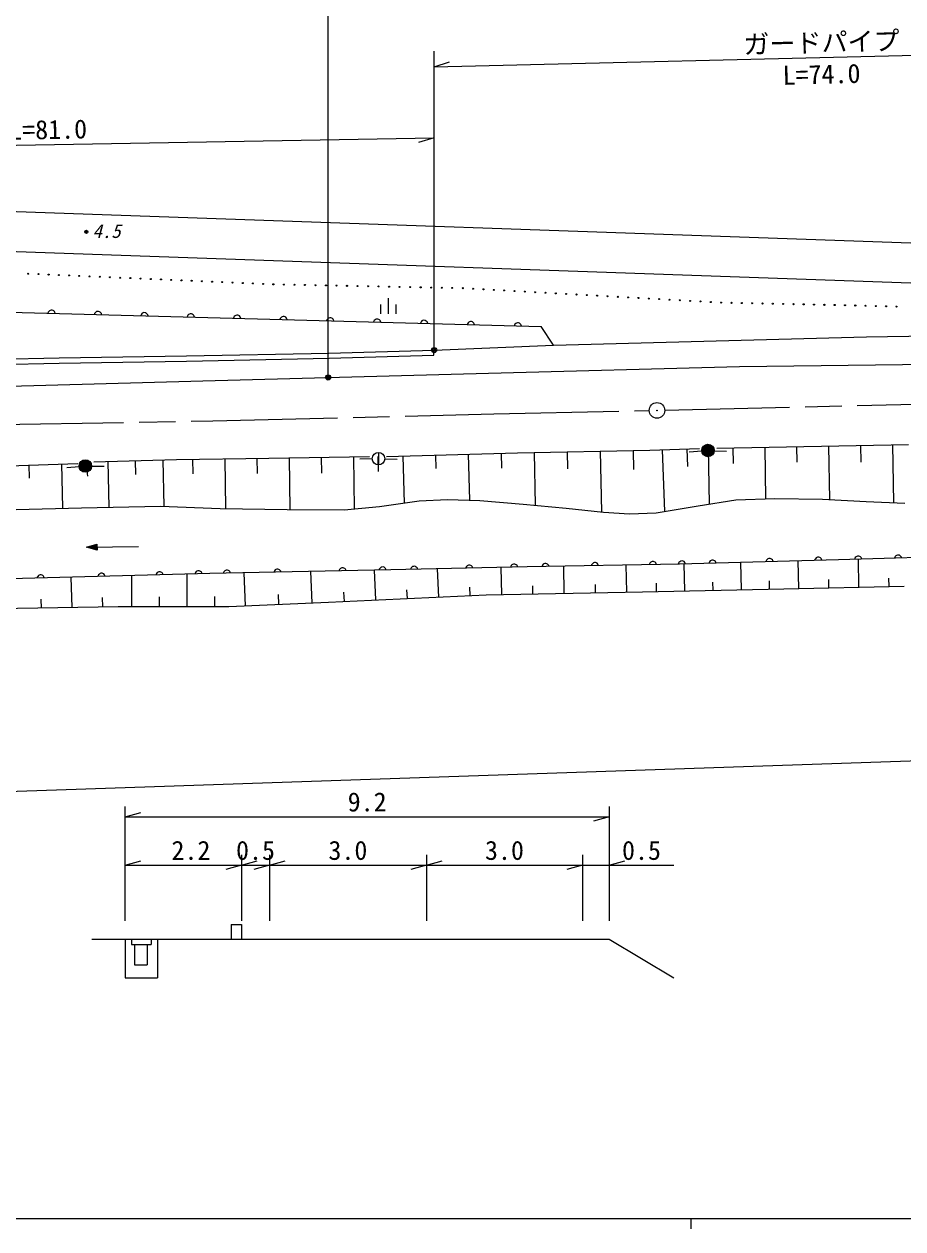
# Model space of a CAD drawing. Units: millimetres, scale not verified. Extents: x 40000 to 680000, y 20000 to 380000.
# Drawn here: x 303929 to 388369, y 204000 to 319762 of the extents above; entities that cross this region are included whole.
import ezdxf
from ezdxf.enums import TextEntityAlignment as Align

# ---------------------------------------------------------------- set-up
doc = ezdxf.new("R2010")
doc.units = ezdxf.units.MM
doc.header["$LTSCALE"] = 1000
doc.linetypes.add('CHAIN', pattern=[18.5, 12, -1.5, 3.5, -1.5])
for name, color, linetype, lineweight in [('M-BGD', 7, 'Continuous', 25), ('M-BMK', 2, 'CHAIN', 13), ('M-BMK-SRVR', 3, 'Continuous', 25), ('M-STR-HTXT', 7, 'Continuous', 13), ('M-STR-STRC', 7, 'Continuous', 25), ('M-TTL-BAND', 7, 'Continuous', 25)]:
    doc.layers.add(name, color=color, linetype=linetype, lineweight=lineweight)
doc.styles.add('ＭＳ ゴシック', font='')
doc.styles.get('ＭＳ ゴシック').set_extended_font_data('MS Gothic')

msp = doc.modelspace()

# ---------------------------------------------------------------- linework, layer by layer
at = {"layer": 'M-BGD'}
for p, q in [((267321, 302997), (566222, 292527)), ((267916, 299134), (565900, 288707)), ((338912, 293416), (338912, 291916)), ((295425, 292292), (331090, 291316)), ((306250, 292080), (306220, 291996)), ((306294, 292148), (306250, 292080)), ((306366, 292216), (306294, 292148)), ((306437, 292256), (306366, 292216)), ((306522, 292282), (306437, 292256)), ((306634, 292279), (306522, 292282)), ((306717, 292249), (306634, 292279)), ((306786, 292205), (306717, 292249)), ((306854, 292133), (306786, 292205)), ((306894, 292062), (306854, 292133)), ((306920, 291977), (306894, 292062)), ((310709, 291958), (310678, 291874)), ((310753, 292026), (310709, 291958)), ((310824, 292094), (310753, 292026)), ((310896, 292134), (310824, 292094)), ((310980, 292160), (310896, 292134)), ((311092, 292157), (310980, 292160)), ((311175, 292127), (311092, 292157)), ((311244, 292083), (311175, 292127)), ((311312, 292011), (311244, 292083)), ((311352, 291940), (311312, 292011)), ((311378, 291855), (311352, 291940)), ((315167, 291836), (315136, 291752)), ((315211, 291904), (315167, 291836)), ((315283, 291972), (315211, 291904)), ((315354, 292012), (315283, 291972)), ((315438, 292038), (315354, 292012)), ((315550, 292035), (315438, 292038)), ((315634, 292005), (315550, 292035)), ((315702, 291961), (315634, 292005)), ((315770, 291889), (315702, 291961)), ((315810, 291818), (315770, 291889)), ((315836, 291733), (315810, 291818)), ((319669, 291782), (319625, 291714)), ((319741, 291850), (319669, 291782)), ((319812, 291890), (319741, 291850)), ((319896, 291916), (319812, 291890)), ((320008, 291913), (319896, 291916)), ((320092, 291883), (320008, 291913)), ((320160, 291839), (320092, 291883)), ((320229, 291767), (320160, 291839)), ((320269, 291696), (320229, 291767)), ((324199, 291728), (324127, 291660)), ((324270, 291768), (324199, 291728)), ((324355, 291794), (324270, 291768)), ((324467, 291791), (324355, 291794)), ((324550, 291761), (324467, 291791)), ((324619, 291717), (324550, 291761)), ((338162, 292816), (338162, 291916)), ((339662, 292816), (339662, 291916)), ((319625, 291714), (319595, 291630)), ((320294, 291611), (320269, 291696)), ((324083, 291592), (324053, 291508)), ((324127, 291660), (324083, 291592)), ((324687, 291645), (324619, 291717)), ((324727, 291574), (324687, 291645)), ((324752, 291489), (324727, 291574)), ((328541, 291470), (328511, 291386)), ((328585, 291538), (328541, 291470)), ((328657, 291606), (328585, 291538)), ((328728, 291646), (328657, 291606)), ((328813, 291672), (328728, 291646)), ((328925, 291669), (328813, 291672)), ((329008, 291639), (328925, 291669)), ((329077, 291595), (329008, 291639)), ((329145, 291523), (329077, 291595)), ((329185, 291452), (329145, 291523)), ((329211, 291367), (329185, 291452)), ((331090, 291316), (353626, 290695)), ((333024, 291346), (332993, 291263)), ((333068, 291415), (333024, 291346)), ((333140, 291483), (333068, 291415)), ((333211, 291523), (333140, 291483)), ((333295, 291549), (333211, 291523)), ((333407, 291546), (333295, 291549)), ((333491, 291516), (333407, 291546)), ((333559, 291472), (333491, 291516)), ((333627, 291400), (333559, 291472)), ((333668, 291329), (333627, 291400)), ((333693, 291244), (333668, 291329)), ((337531, 291222), (337501, 291139)), ((337575, 291291), (337531, 291222)), ((337647, 291359), (337575, 291291)), ((337718, 291399), (337647, 291359)), ((337803, 291425), (337718, 291399)), ((337915, 291422), (337803, 291425)), ((337998, 291391), (337915, 291422)), ((338067, 291348), (337998, 291391)), ((338135, 291276), (338067, 291348)), ((338175, 291205), (338135, 291276)), ((338200, 291120), (338175, 291205)), ((342038, 291098), (342008, 291015)), ((342082, 291167), (342038, 291098)), ((342154, 291235), (342082, 291167)), ((342225, 291275), (342154, 291235)), ((342310, 291301), (342225, 291275)), ((342422, 291298), (342310, 291301)), ((342505, 291267), (342422, 291298)), ((342574, 291223), (342505, 291267)), ((342642, 291151), (342574, 291223)), ((342682, 291080), (342642, 291151)), ((342708, 290996), (342682, 291080)), ((346546, 290974), (346515, 290891)), ((346590, 291043), (346546, 290974)), ((346661, 291111), (346590, 291043)), ((346733, 291151), (346661, 291111)), ((346817, 291176), (346733, 291151)), ((346929, 291173), (346817, 291176)), ((347012, 291143), (346929, 291173)), ((347081, 291099), (347012, 291143)), ((347149, 291027), (347081, 291099)), ((347189, 290956), (347149, 291027)), ((347215, 290871), (347189, 290956)), ((351053, 290850), (351023, 290766)), ((351097, 290918), (351053, 290850)), ((351169, 290986), (351097, 290918)), ((351240, 291027), (351169, 290986)), ((351325, 291052), (351240, 291027)), ((351437, 291049), (351325, 291052)), ((351520, 291019), (351437, 291049)), ((351589, 290975), (351520, 291019)), ((351657, 290903), (351589, 290975)), ((351697, 290832), (351657, 290903)), ((351722, 290747), (351697, 290832)), ((354809, 288919), (353626, 290695)), ((354809, 288919), (384857, 289720)), ((384857, 289720), (419735, 290163)), ((333225, 288160), (343324, 288442)), ((343299, 287941), (343324, 288442)), ((343324, 288442), (354809, 288919)), ((287465, 287284), (307286, 287686)), ((287478, 286785), (307295, 287186)), ((307286, 287686), (319525, 287876)), ((307295, 287186), (319534, 287376)), ((319525, 287876), (333225, 288160)), ((319534, 287376), (333237, 287660)), ((333237, 287660), (343299, 287941)), ((364054, 278811), (368811, 278993)), ((369648, 279011), (369764, 273655)), ((370484, 279029), (388900, 279356)), ((372018, 279056), (372045, 277546)), ((375088, 279111), (375176, 274155)), ((378157, 279165), (378184, 277663)), ((381226, 279220), (381318, 274093)), ((384296, 279274), (384324, 277670)), ((387365, 279329), (387464, 273782)), ((310642, 277701), (318566, 277919)), ((317246, 277883), (317368, 273417)), ((318566, 277919), (327436, 278065)), ((320112, 277944), (320134, 276553)), ((323204, 277992), (323280, 273205)), ((326296, 278041), (326319, 276579)), ((327436, 278065), (337119, 278211)), ((329389, 278089), (329466, 273135)), ((332481, 278138), (332504, 276629)), ((335573, 278187), (335651, 273179)), ((337384, 277989), (336185, 277965)), ((337930, 278214), (337935, 276766)), ((337984, 278601), (337984, 277401)), ((338584, 277989), (339784, 277965)), ((338741, 278217), (351333, 278566)), ((340315, 278261), (340440, 273738)), ((343463, 278348), (343499, 277053)), ((346611, 278435), (346733, 274021)), ((349759, 278522), (349798, 277106)), ((351333, 278566), (364054, 278811)), ((352923, 278597), (353020, 273527)), ((356103, 278658), (356135, 277032)), ((359284, 278719), (359396, 272884)), ((362464, 278780), (362499, 276960)), ((365243, 278856), (365470, 272943)), ((367622, 278947), (367686, 277266)), ((369037, 278742), (367840, 278647)), ((370234, 278770), (371434, 278729)), ((302465, 277320), (309102, 277538)), ((304393, 277425), (304423, 276149)), ((307532, 277500), (307634, 273242)), ((309214, 277237), (308020, 277115)), ((309872, 277620), (310009, 276324)), ((310411, 277299), (311611, 277299)), ((311962, 277738), (312084, 273334)), ((314604, 277810), (314641, 276483)), ((303156, 273138), (309445, 273284)), ((309445, 273284), (317047, 273429)), ((317047, 273429), (322754, 273211)), ((322754, 273211), (329199, 273137)), ((334697, 273091), (338083, 273401)), ((338083, 273401), (341900, 273946)), ((341900, 273946), (344627, 274082)), ((344627, 274082), (347717, 273992)), ((347717, 273992), (351897, 273628)), ((351897, 273628), (356018, 273259)), ((356018, 273259), (359596, 272861)), ((364651, 272805), (368684, 273486)), ((368684, 273486), (372319, 274054)), ((372319, 274054), (376048, 274186)), ((376048, 274186), (380649, 274129)), ((380649, 274129), (384852, 273902)), ((384852, 273902), (388544, 273732)), ((329199, 273137), (334697, 273091)), ((359596, 272861), (362095, 272691)), ((362095, 272691), (364651, 272805)), ((309936, 269488), (310930, 269786)), ((310930, 269786), (310940, 269226)), ((309936, 269488), (314906, 269577)), ((310940, 269226), (309936, 269488)), ((310216, 269493), (310892, 269705)), ((310899, 269306), (310216, 269493)), ((310376, 269496), (310853, 269625)), ((310858, 269385), (310376, 269496)), ((310616, 269501), (310815, 269544)), ((310816, 269464), (310616, 269501)), ((310815, 269544), (310816, 269464)), ((310853, 269625), (310858, 269385)), ((310892, 269705), (310899, 269306)), ((395659, 268657), (382169, 268302)), ((383866, 268570), (383798, 268499)), ((383935, 268614), (383866, 268570)), ((384019, 268644), (383935, 268614)), ((384131, 268647), (384019, 268644)), ((384215, 268622), (384131, 268647)), ((384286, 268581), (384215, 268622)), ((384358, 268513), (384286, 268581)), ((387625, 268599), (387585, 268528)), ((387694, 268671), (387625, 268599)), ((387762, 268715), (387694, 268671)), ((387846, 268745), (387762, 268715)), ((387958, 268748), (387846, 268745)), ((388042, 268722), (387958, 268748)), ((388113, 268682), (388042, 268722)), ((388185, 268614), (388113, 268682)), ((388229, 268545), (388185, 268614)), ((334316, 267445), (334247, 267373)), ((334385, 267488), (334316, 267445)), ((334468, 267518), (334385, 267488)), ((334580, 267520), (334468, 267518)), ((334665, 267494), (334580, 267520)), ((334736, 267453), (334665, 267494)), ((334807, 267385), (334736, 267453)), ((338096, 267452), (338055, 267381)), ((338164, 267523), (338096, 267452)), ((338233, 267567), (338164, 267523)), ((338317, 267596), (338233, 267567)), ((338429, 267599), (338317, 267596)), ((338513, 267572), (338429, 267599)), ((338584, 267532), (338513, 267572)), ((338655, 267463), (338584, 267532)), ((338699, 267394), (338655, 267463)), ((352267, 267608), (339163, 267320)), ((341083, 267446), (341057, 267361)), ((341123, 267517), (341083, 267446)), ((341192, 267588), (341123, 267517)), ((341261, 267632), (341192, 267588)), ((341344, 267662), (341261, 267632)), ((341456, 267664), (341344, 267662)), ((341541, 267638), (341456, 267664)), ((341612, 267598), (341541, 267638)), ((341683, 267529), (341612, 267598)), ((341727, 267460), (341683, 267529)), ((341757, 267377), (341727, 267460)), ((343777, 264715), (343650, 267418)), ((346384, 267563), (346358, 267478)), ((346424, 267634), (346384, 267563)), ((346493, 267705), (346424, 267634)), ((346562, 267749), (346493, 267705)), ((346645, 267779), (346562, 267749)), ((346757, 267781), (346645, 267779)), ((346842, 267755), (346757, 267781)), ((346913, 267714), (346842, 267755)), ((346984, 267646), (346913, 267714)), ((347028, 267577), (346984, 267646)), ((347058, 267494), (347028, 267577)), ((349817, 264958), (349765, 267553)), ((350693, 267658), (350666, 267573)), ((350733, 267729), (350693, 267658)), ((350801, 267800), (350733, 267729)), ((350871, 267844), (350801, 267800)), ((350954, 267873), (350871, 267844)), ((351066, 267876), (350954, 267873)), ((351150, 267850), (351066, 267876)), ((351221, 267809), (351150, 267850)), ((351293, 267741), (351221, 267809)), ((351336, 267672), (351293, 267741)), ((351366, 267588), (351336, 267672)), ((366911, 267875), (352267, 267608)), ((353699, 267718), (353672, 267634)), ((353740, 267789), (353699, 267718)), ((353808, 267860), (353740, 267789)), ((353878, 267904), (353808, 267860)), ((353961, 267933), (353878, 267904)), ((354073, 267935), (353961, 267933)), ((354158, 267909), (354073, 267935)), ((354228, 267868), (354158, 267909)), ((354300, 267799), (354228, 267868)), ((354343, 267730), (354300, 267799)), ((354372, 267647), (354343, 267730)), ((355829, 265077), (355778, 267672)), ((358460, 267805), (358434, 267720)), ((358501, 267876), (358460, 267805)), ((358570, 267947), (358501, 267876)), ((358639, 267990), (358570, 267947)), ((358722, 268020), (358639, 267990)), ((358834, 268022), (358722, 268020)), ((358919, 267995), (358834, 268022)), ((358990, 267955), (358919, 267995)), ((359061, 267886), (358990, 267955)), ((359104, 267817), (359061, 267886)), ((359134, 267733), (359104, 267817)), ((361841, 265197), (361790, 267781)), ((364027, 267906), (364000, 267822)), ((364068, 267977), (364027, 267906)), ((364136, 268048), (364068, 267977)), ((364206, 268091), (364136, 268048)), ((364289, 268121), (364206, 268091)), ((364401, 268123), (364289, 268121)), ((364485, 268097), (364401, 268123)), ((364556, 268056), (364485, 268097)), ((364627, 267987), (364556, 268056)), ((364671, 267918), (364627, 267987)), ((364700, 267834), (364671, 267918)), ((366813, 267956), (366787, 267871)), ((366853, 268027), (366813, 267956)), ((366921, 268099), (366853, 268027)), ((382169, 268302), (366911, 267875)), ((366989, 268143), (366921, 268099)), ((367073, 268173), (366989, 268143)), ((367185, 268176), (367073, 268173)), ((367269, 268151), (367185, 268176)), ((367341, 268111), (367269, 268151)), ((367412, 268043), (367341, 268111)), ((367417, 265312), (367363, 267887)), ((367456, 267974), (367412, 268043)), ((367487, 267891), (367456, 267974)), ((369753, 268038), (369728, 267953)), ((369793, 268109), (369753, 268038)), ((369861, 268181), (369793, 268109)), ((369930, 268225), (369861, 268181)), ((370013, 268256), (369930, 268225)), ((370125, 268259), (370013, 268256)), ((370210, 268233), (370125, 268259)), ((370281, 268193), (370210, 268233)), ((370353, 268125), (370281, 268193)), ((370397, 268056), (370353, 268125)), ((370427, 267973), (370397, 268056)), ((372847, 265426), (372792, 268039)), ((375227, 268191), (375202, 268107)), ((375267, 268263), (375227, 268191)), ((375335, 268334), (375267, 268263)), ((375404, 268378), (375335, 268334)), ((375487, 268409), (375404, 268378)), ((375599, 268412), (375487, 268409)), ((375684, 268386), (375599, 268412)), ((375755, 268346), (375684, 268386)), ((375827, 268278), (375755, 268346)), ((375871, 268209), (375827, 268278)), ((375901, 268126), (375871, 268209)), ((378364, 265540), (378311, 268194)), ((379916, 268323), (379890, 268238)), ((379956, 268394), (379916, 268323)), ((380024, 268466), (379956, 268394)), ((380092, 268510), (380024, 268466)), ((380176, 268540), (380092, 268510)), ((380288, 268543), (380176, 268540)), ((380372, 268517), (380288, 268543)), ((380443, 268477), (380372, 268517)), ((380515, 268409), (380443, 268477)), ((380559, 268341), (380515, 268409)), ((380590, 268257), (380559, 268341)), ((383758, 268428), (383732, 268343)), ((383798, 268499), (383758, 268428)), ((384144, 265656), (384090, 268352)), ((384402, 268444), (384358, 268513)), ((384432, 268361), (384402, 268444)), ((387585, 268528), (387559, 268444)), ((388259, 268462), (388229, 268545)), ((321769, 266965), (299910, 266408)), ((305197, 266627), (305171, 266542)), ((305237, 266698), (305197, 266627)), ((305305, 266770), (305237, 266698)), ((305374, 266813), (305305, 266770)), ((305457, 266844), (305374, 266813)), ((305569, 266846), (305457, 266844)), ((305654, 266821), (305569, 266846)), ((305725, 266780), (305654, 266821)), ((305797, 266712), (305725, 266780)), ((305841, 266643), (305797, 266712)), ((305871, 266560), (305841, 266643)), ((308534, 263712), (308466, 266626)), ((311051, 266776), (311025, 266691)), ((311091, 266847), (311051, 266776)), ((311159, 266919), (311091, 266847)), ((311228, 266962), (311159, 266919)), ((311311, 266993), (311228, 266962)), ((311423, 266995), (311311, 266993)), ((311508, 266970), (311423, 266995)), ((311579, 266929), (311508, 266970)), ((311651, 266861), (311579, 266929)), ((311695, 266792), (311651, 266861)), ((311725, 266709), (311695, 266792)), ((314283, 263815), (314283, 266774)), ((316622, 266918), (316596, 266833)), ((316662, 266989), (316622, 266918)), ((316730, 267060), (316662, 266989)), ((316799, 267104), (316730, 267060)), ((316882, 267134), (316799, 267104)), ((316994, 267137), (316882, 267134)), ((317079, 267111), (316994, 267137)), ((317150, 267071), (317079, 267111)), ((317222, 267003), (317150, 267071)), ((317266, 266934), (317222, 267003)), ((317296, 266851), (317266, 266934)), ((319608, 263815), (319608, 266910)), ((320364, 267013), (320339, 266928)), ((320405, 267084), (320364, 267013)), ((320473, 267156), (320405, 267084)), ((320542, 267199), (320473, 267156)), ((320625, 267230), (320542, 267199)), ((320737, 267232), (320625, 267230)), ((320822, 267207), (320737, 267232)), ((320893, 267166), (320822, 267207)), ((320964, 267098), (320893, 267166)), ((321008, 267029), (320964, 267098)), ((321038, 266946), (321008, 267029)), ((339163, 267320), (321769, 266965)), ((323095, 267076), (323068, 266991)), ((323135, 267147), (323095, 267076)), ((323204, 267218), (323135, 267147)), ((323273, 267261), (323204, 267218)), ((323356, 267291), (323273, 267261)), ((323468, 267293), (323356, 267291)), ((323553, 267267), (323468, 267293)), ((323624, 267226), (323553, 267267)), ((323695, 267158), (323624, 267226)), ((323738, 267089), (323695, 267158)), ((323768, 267005), (323738, 267089)), ((325200, 263882), (325068, 267032)), ((327944, 267175), (327917, 267090)), ((327984, 267245), (327944, 267175)), ((328053, 267317), (327984, 267245)), ((328122, 267360), (328053, 267317)), ((328205, 267390), (328122, 267360)), ((328317, 267392), (328205, 267390)), ((328402, 267366), (328317, 267392)), ((328473, 267325), (328402, 267366)), ((328544, 267257), (328473, 267325)), ((328587, 267188), (328544, 267257)), ((328617, 267104), (328587, 267188)), ((331593, 264150), (331466, 267163)), ((334207, 267302), (334180, 267218)), ((334247, 267373), (334207, 267302)), ((334850, 267316), (334807, 267385)), ((334880, 267232), (334850, 267316)), ((337728, 264431), (337594, 267288)), ((338055, 267381), (338029, 267296)), ((338729, 267311), (338699, 267394)), ((375562, 265483), (375545, 266272)), ((381254, 265598), (381238, 266401)), ((387034, 265715), (387018, 266529)), ((334704, 264289), (334662, 265170)), ((340753, 264573), (340714, 265406)), ((346802, 264857), (346765, 265645)), ((348314, 264928), (363344, 265227)), ((352823, 265017), (352808, 265797)), ((358835, 265137), (358820, 265914)), ((363344, 265227), (376919, 265511)), ((364702, 265255), (364686, 266029)), ((370132, 265369), (370116, 266147)), ((376919, 265511), (388479, 265744)), ((305588, 263644), (305568, 264516)), ((311479, 263781), (311459, 264657)), ((316946, 263815), (316946, 264723)), ((322271, 263815), (322271, 264763)), ((323602, 263815), (333191, 264218)), ((328397, 264016), (328358, 264940)), ((333191, 264218), (348314, 264928)), ((296873, 263527), (312952, 263815)), ((312952, 263815), (323602, 263815)), ((323828, 233264), (323828, 231844)), ((323828, 233264), (324828, 233264)), ((324828, 233264), (324828, 231844)), ((310445, 231844), (360144, 231844)), ((313641, 231844), (313641, 228116)), ((314261, 231844), (314261, 231311)), ((316125, 231844), (316125, 231311)), ((316746, 231844), (316746, 228116)), ((360144, 231844), (366357, 228116)), ((314261, 231311), (316125, 231311)), ((314527, 231311), (314527, 229359)), ((315770, 231311), (315770, 229359)), ((314527, 229359), (315770, 229359)), ((313641, 228116), (316746, 228116))]:
    msp.add_line(p, q, dxfattribs=at)
for centre, radius in [((309910, 299802), 150), ((309910, 299802), 90), ((309910, 299802), 30), ((304326, 295779), 50), ((305307, 295737), 50), ((306288, 295694), 50), ((307270, 295651), 50), ((308251, 295609), 50), ((309232, 295566), 50), ((310214, 295523), 50), ((311195, 295481), 50), ((312176, 295438), 50), ((313158, 295395), 50), ((314139, 295353), 50), ((315120, 295310), 50), ((316102, 295267), 50), ((317083, 295225), 50), ((318064, 295182), 50), ((319046, 295139), 50), ((320027, 295097), 50), ((321009, 295054), 50), ((321990, 295011), 50), ((322971, 294969), 50), ((323953, 294926), 50), ((324934, 294883), 50), ((325915, 294841), 50), ((326897, 294798), 50), ((327878, 294755), 50), ((328889, 294735), 50), ((329900, 294715), 50), ((330911, 294694), 50), ((331923, 294674), 50), ((332934, 294654), 50), ((333945, 294634), 50), ((334956, 294613), 50), ((335967, 294593), 50), ((336978, 294573), 50), ((337990, 294552), 50), ((339001, 294532), 50), ((340012, 294512), 50), ((341023, 294492), 50), ((342034, 294471), 50), ((343045, 294451), 50), ((344057, 294431), 50), ((345068, 294410), 50), ((346079, 294390), 50), ((347072, 294335), 50), ((348065, 294279), 50), ((349057, 294224), 50), ((350050, 294168), 50), ((351043, 294113), 50), ((352036, 294057), 50), ((353029, 294002), 50), ((354022, 293946), 50), ((355015, 293891), 50), ((356008, 293836), 50), ((357000, 293780), 50), ((357993, 293725), 50), ((358986, 293669), 50), ((359979, 293614), 50), ((360972, 293558), 50), ((361965, 293503), 50), ((362958, 293447), 50), ((363951, 293392), 50), ((364943, 293336), 50), ((365936, 293281), 50), ((366929, 293225), 50), ((367922, 293170), 50), ((368915, 293114), 50), ((369908, 293059), 50), ((370901, 293004), 50), ((371893, 292982), 50), ((372885, 292961), 50), ((373877, 292940), 50), ((374869, 292918), 50), ((375861, 292897), 50), ((376853, 292876), 50), ((377845, 292854), 50), ((378837, 292833), 50), ((379829, 292812), 50), ((380821, 292790), 50), ((381813, 292769), 50), ((382805, 292748), 50), ((383797, 292726), 50), ((384783, 292699), 50), ((385769, 292671), 50), ((386755, 292644), 50), ((387742, 292616), 50), ((369635, 278790), 600), ((369635, 278790), 528), ((369635, 278790), 456), ((369635, 278790), 384), ((369635, 278790), 312), ((369635, 278790), 240), ((309811, 277299), 600), ((337984, 278001), 600), ((369635, 278790), 168), ((369635, 278790), 96), ((369635, 278790), 24), ((309811, 277299), 528), ((309811, 277299), 456), ((309811, 277299), 384), ((309811, 277299), 312), ((309811, 277299), 240), ((309811, 277299), 168), ((309811, 277299), 96), ((309811, 277299), 24)]:
    msp.add_circle(centre, radius, dxfattribs=at)
at = {"layer": 'M-BMK'}
for p, q in [((349076, 282306), (363990, 282622)), ((365490, 282656), (393635, 283338)), ((301487, 281293), (322054, 281641)), ((322054, 281641), (349076, 282306))]:
    msp.add_line(p, q, dxfattribs=at)
at = {"layer": 'M-BMK-SRVR'}
for radius in [750, 30]:
    msp.add_circle((364740, 282638), radius, dxfattribs=at)
at = {"layer": 'M-STR-HTXT'}
for p, q in [((333149, 285808), (333149, 324784)), ((343324, 315669), (417828, 317473)), ((343324, 288442), (343324, 317169)), ((343324, 315669), (344813, 316125)), ((261836, 307445), (343324, 308820)), ((343324, 308820), (341831, 308375)), ((147580, 240793), (407258, 249583)), ((313641, 233611), (313641, 244598)), ((360144, 244598), (360144, 233611)), ((313641, 243598), (315141, 244018)), ((313641, 243598), (360144, 243598)), ((360144, 243598), (358644, 243178)), ((324828, 239943), (324828, 233611)), ((327501, 239943), (327501, 233611)), ((342584, 239943), (342584, 233611)), ((357586, 239943), (357586, 233611)), ((313641, 238943), (315141, 239363)), ((313641, 238943), (324828, 238943)), ((324828, 238943), (323328, 238523)), ((324828, 238943), (326328, 239363)), ((324828, 238943), (327501, 238943)), ((327501, 238943), (326001, 238523)), ((327501, 238943), (329001, 239363)), ((327501, 238943), (342584, 238943)), ((342584, 238943), (341084, 238523)), ((342584, 238943), (344084, 239363)), ((342584, 238943), (357586, 238943)), ((357586, 238943), (356086, 238523)), ((357586, 238943), (366357, 238943)), ((360144, 238943), (361644, 239363))]:
    msp.add_line(p, q, dxfattribs=at)
for centre, radius in [((343324, 288442), 250), ((343324, 288442), 150), ((343324, 288442), 50), ((333149, 285808), 250), ((333149, 285808), 150), ((333149, 285808), 50)]:
    msp.add_circle(centre, radius, dxfattribs=at)
at = {"layer": 'M-STR-STRC'}
for p, q in [((372669, 286875), (392194, 287097)), ((321102, 285495), (348558, 286208)), ((348558, 286208), (372669, 286875)), ((277870, 284306), (321102, 285495))]:
    msp.add_line(p, q, dxfattribs=at)
at = {"layer": 'M-TTL-BAND'}
for p, q in [((40000, 205000), (579000, 205000)), ((368000, 205000), (368000, 204000))]:
    msp.add_line(p, q, dxfattribs=at)

# ---------------------------------------------------------------- texts
at = {"layer": 'M-BGD', "style": 'ＭＳ ゴシック', "oblique": 15}
msp.add_text('4.5', height=1320, dxfattribs=at).set_placement((311855, 299873), align=Align.MIDDLE_CENTER)
at = {"layer": 'M-STR-HTXT', "style": 'ＭＳ ゴシック'}
for s, rotation, p in [('ガードパイプ', 1.5, (380549, 318001)), ('L=74.0', 1.6, (380548, 314938)), ('側溝\u3000L=81.0', 1, (302489, 309566))]:
    msp.add_text(s, height=1833, rotation=rotation, dxfattribs=at).set_placement(p, align=Align.MIDDLE_CENTER)
for s, p in [('9.2', (336892, 245029)), ('2.2', (319961, 240374)), ('0.5', (326164, 240374)), ('3.0', (335042, 240374)), ('3.0', (350085, 240374)), ('0.5', (363250, 240374))]:
    msp.add_text(s, height=1833, dxfattribs=at).set_placement(p, align=Align.MIDDLE_CENTER)

doc.saveas('drawing.dxf')
